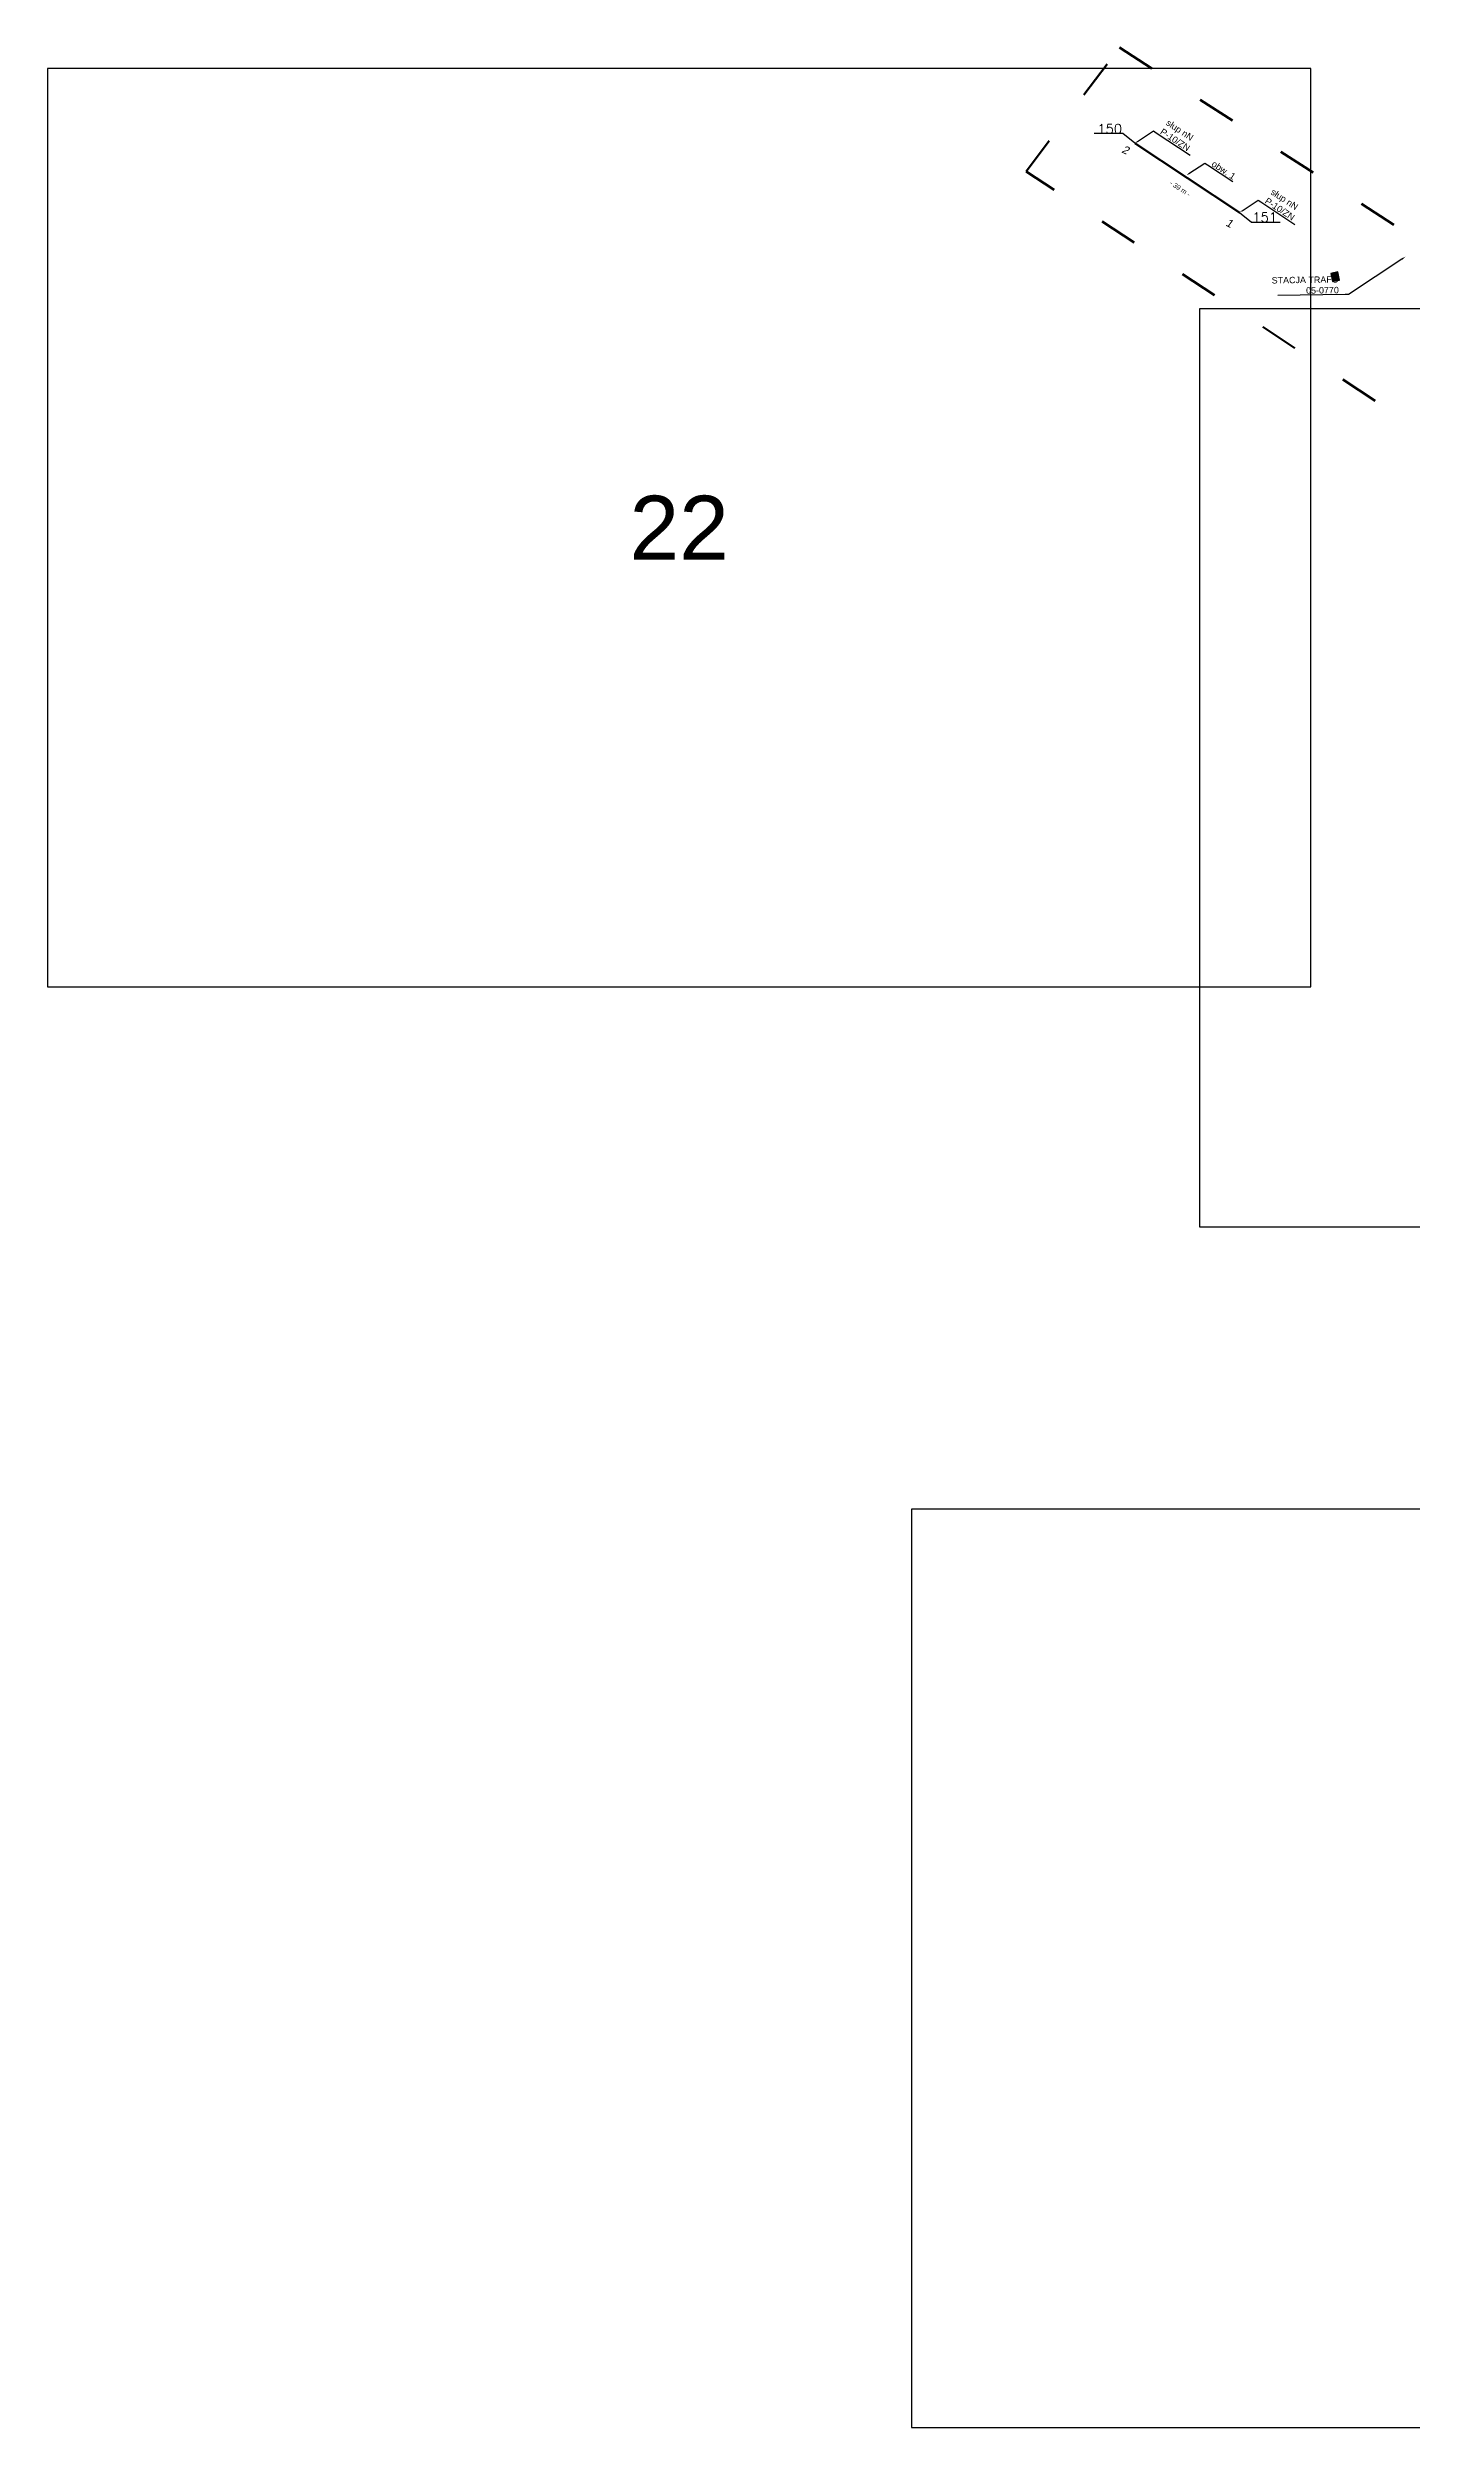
# Model space of a CAD drawing. Header units: metres. Extents: x 7540627 to 7542972, y 5787273 to 5789259.
# Drawn here: x 7540627 to 7541053, y 5788308 to 5789052 of the extents above; entities that cross this region are included whole.
import ezdxf
from ezdxf import colors
from ezdxf.entities.mleader import LeaderData, LeaderLine
from ezdxf.math import Vec2, Vec3

# ---------------------------------------------------------------- set-up
doc = ezdxf.new("R2010")
doc.units = ezdxf.units.M
doc.header["$MEASUREMENT"] = 0
doc.linetypes.add('ACAD_ISO03W100', pattern=[30, 12, -18])
for name, color, linetype, lineweight in [('!TELE', 30, 'Continuous', 40), ('!trafo', 6, 'ACAD_ISO03W100', 50), ('_numery slupow etap 4 cz. 2', 7, 'Continuous', 40)]:
    doc.layers.add(name, color=color, linetype=linetype, lineweight=lineweight)
for name, color, linetype in [('!wymiary', 7, 'Continuous'), ('_MM opisy', 7, 'Continuous'), ('_mm trafo', 3, 'Continuous'), ('makro-numeracja-punktow', 7, 'Continuous')]:
    doc.layers.add(name, color=color, linetype=linetype)
doc.layers.add('WT_arkusze', color=1, linetype='Continuous', plot=False)
doc.styles.add('GeodText', font='romans.shx')
doc.styles.get("Standard").update_dxf_attribs({"font": 'arial.ttf'})
doc.dimstyles.new('opis linie', dxfattribs={"dimtxt": 1.5, "dimasz": 2.5, "dimexe": 1.25, "dimexo": 0.625, "dimgap": 2.5, "dimtad": 4, "dimdec": 0, "dimtxsty": 'Standard', "dimcen": 2.5, "dimse1": 1, "dimse2": 1, "dimsd1": 1, "dimsd2": 1, "dimclrt": 256, "dimazin": 3, "dimtfac": 1, "dimtdec": 0, "dimtmove": 0, "dimatfit": 3, "dimtfill": 1})
doc.dimstyles.get("Standard").update_dxf_attribs({"dimtxt": 2.5, "dimasz": 2.5, "dimexe": 1.25, "dimexo": 0.625, "dimtad": 1, "dimtxsty": 'Standard', "dimcen": 2.5, "dimazin": 3, "dimtfac": 1, "dimtmove": 0, "dimatfit": 3})

# ---------------------------------------------------------------- blocks, each defined once
blk = doc.blocks.new('*D164')
at = {"layer": '!wymiary', "insert": (7540980.72, 5789007.68), "char_height": 1.5, "attachment_point": 5, "rotation": 326.5409, "bg_fill": 3, "box_fill_scale": 1.25, "bg_fill_color": 257, "bg_fill_transparency": 0}
blk.add_mtext('\\A1;- 39 m -', dxfattribs=at)
blk = doc.blocks.new('trafo')
at = {"layer": '_mm trafo'}
h = blk.add_hatch(color=256, dxfattribs=at)
h.dxf.hatch_style = 1
h.paths.add_polyline_path([(-1.15, 1.02), (-0.52, -1.51), (1.64, -0.96), (1.01, 1.59)])
at = {"layer": '_mm trafo', "flags": 128}
blk.add_lwpolyline([(-0.52, -1.52), (1.64, -0.96), (0.98, 1.58), (-1.17, 0.99), (-0.52, -1.52)], close=True, dxfattribs=at)

msp = doc.modelspace()

# ---------------------------------------------------------------- linework, layer by layer
at = {"layer": '!TELE'}
msp.add_lwpolyline([(7540966.58, 5789021.84), (7540999.3, 5789000.22)], dxfattribs=at)
at = {"layer": 'WT_arkusze'}
for points in [[(7540986.82, 5788683.31), (7541381.58, 5788683.31), (7541381.58, 5788970.14), (7540986.82, 5788970.14)], [(7540896.82, 5788308.31), (7541291.58, 5788308.31), (7541291.58, 5788595.14), (7540896.82, 5788595.14)]]:
    msp.add_lwpolyline(points, close=True, dxfattribs=at)

# ---------------------------------------------------------------- block references
at = {"rotation": 357.3066721443945}
msp.add_blockref('trafo', (7541028.9, 5788980.11), dxfattribs=at)

# ---------------------------------------------------------------- texts
at = {"layer": 'makro-numeracja-punktow', "lineweight": 30, "insert": (7540962.58, 5789024.84), "char_height": 3, "attachment_point": 9, "line_spacing_factor": 0.8, "style": 'GeodText'}
msp.add_mtext('150', dxfattribs=at)
at = {"layer": 'WT_arkusze', "insert": (7540824.2, 5788901.73), "char_height": 20, "attachment_point": 5}
msp.add_mtext('22', dxfattribs=at)

# ---------------------------------------------------------------- leaders
at = {"layer": '_mm trafo', "color": 3}
ml = msp.add_multileader_mtext('Standard', dxfattribs=at)
ml.set_content('STACJA TRAFO\\P05-0770', color=3)
ml.set_leader_properties()
ml.build(insert=Vec2(0, 0))
ml.multileader.update_dxf_attribs({"has_text_frame": 1, "text_left_attachment_type": 5, "text_right_attachment_type": 5, "dogleg_length": 1, "arrow_head_size": 1.5})
ctx = ml.context
ctx.base_point, ctx.char_height, ctx.arrow_head_size, ctx.plane_origin, ctx.plane_x_axis, ctx.plane_y_axis = Vec3(7541007.64, 5788974.21), 2, 1.5, Vec3(7541054.46, 5788955.65), Vec3(0.999891, 0.014731), Vec3(-0.014731, 0.999891)
ctx.left_attachment, ctx.right_attachment, ctx.text_align_type, ctx.attachment_type = 5, 5, 2, 2
notes = []
notes.append((ctx, [(0, (1, 1, 0), (7541033.34, 5788974.59), (-0.999891, -0.014731), 1, [(0, [(7541051.22, 5788986.46), (7541033.34, 5788974.59)], 0, [])])]))
ctx.mtext.insert, ctx.mtext.text_direction, ctx.mtext.rotation, ctx.mtext.alignment, ctx.mtext.flow_direction = Vec3(7541030.26, 5788980.32), Vec3(0.999891, 0.014731), 0.014731, 3, 5
for ctx, leaders in notes:
    for number, flags, end, landing, length, lines in leaders:
        leader = LeaderData()
        leader.index, (leader.has_last_leader_line, leader.has_dogleg_vector, leader.attachment_direction) = number, flags
        leader.last_leader_point, leader.dogleg_vector, leader.dogleg_length = Vec3(end), Vec3(landing), length
        for number, points, colour, breaks in lines:
            line = LeaderLine()
            line.index, line.vertices, line.color, line.breaks = number, Vec3.list(points), colors.encode_raw_color(colour), breaks
            leader.lines.append(line)
        ctx.leaders.append(leader)

# ---------------------------------------------------------------- next in the draw order: leaders
at = {"layer": '_MM opisy'}
ml = msp.add_multileader_mtext('Standard', dxfattribs=at)
ml.set_content('\\pxql;słup nN\\PP-10/ZN', color=256)
ml.set_leader_properties()
ml.build(insert=Vec2(0, 0))
ml.multileader.update_dxf_attribs({"has_text_frame": 1, "text_left_attachment_type": 5, "text_right_attachment_type": 5, "dogleg_length": 1, "arrow_head_size": 1})
ctx = ml.context
ctx.base_point, ctx.char_height, ctx.arrow_head_size, ctx.landing_gap_size, ctx.plane_origin, ctx.plane_x_axis, ctx.plane_y_axis = Vec3(7540973.21, 5789025.14), 2, 1, 1, Vec3(7540967.23, 5789019.71), Vec3(0.83428, -0.551342), Vec3(0.551342, 0.83428)
ctx.left_attachment, ctx.right_attachment = 5, 5
notes = []
notes.append((ctx, [(0, (1, 1, 0), (7540972.37, 5789025.69), (0.83428, -0.551342), 1, [(0, [(7540966.58, 5789021.84), (7540972.37, 5789025.69)], 0, [])])]))
ctx.mtext.insert, ctx.mtext.text_direction, ctx.mtext.rotation, ctx.mtext.flow_direction = Vec3(7540977.22, 5789029.4), Vec3(0.83428, -0.551342), 5.699214, 5
ctx.mtext.has_bg_fill, ctx.mtext.bg_color, ctx.mtext.bg_scale_factor, ctx.mtext.bg_transparency, ctx.mtext.use_window_bg_color = 1, -1023410175, 1, 0, 1
for ctx, leaders in notes:
    for number, flags, end, landing, length, lines in leaders:
        leader = LeaderData()
        leader.index, (leader.has_last_leader_line, leader.has_dogleg_vector, leader.attachment_direction) = number, flags
        leader.last_leader_point, leader.dogleg_vector, leader.dogleg_length = Vec3(end), Vec3(landing), length
        for number, points, colour, breaks in lines:
            line = LeaderLine()
            line.index, line.vertices, line.color, line.breaks = number, Vec3.list(points), colors.encode_raw_color(colour), breaks
            leader.lines.append(line)
        ctx.leaders.append(leader)

# ---------------------------------------------------------------- next in the draw order: dimensions: what is measured, and where the dimension line sits
at = {"layer": '!wymiary'}
dim = msp.add_aligned_dim(p1=(7540966.58, 5789021.84), p2=(7540999.3, 5789000.22), distance=-0.75, dimstyle='opis linie', dxfattribs=at)
dim.commit()
dim.dimension.update_dxf_attribs({"geometry": '*D164', "text_midpoint": (7540980.72, 5789007.68)})

# ---------------------------------------------------------------- next in the draw order: linework, layer by layer
at = {"layer": '!trafo', "color": 3}
msp.add_lwpolyline([(7540932.63, 5789012.97), (7540961.78, 5789051.72), (7541222.63, 5788883.28), (7541397.33, 5788776.82), (7541367.65, 5788727.36)], close=True, dxfattribs=at)

# ---------------------------------------------------------------- next in the draw order: texts
at = {"layer": '_numery slupow etap 4 cz. 2', "oblique": 10}
msp.add_text('2', height=2.5, rotation=334.2298, dxfattribs=at).set_placement((7540962.24, 5789019.07))

# ---------------------------------------------------------------- next in the draw order: leaders
at = {"layer": 'makro-numeracja-punktow', "lineweight": 30, "has_arrowhead": 0, "annotation_type": 0, "has_hookline": 1, "hookline_direction": 0, "text_width": 8.19, "horizontal_direction": (-1, 0, 0)}
msp.add_leader([(7540966.58, 5789021.84), (7540962.85, 5789024.84), (7540962.67, 5789024.84)], dimstyle='Standard', dxfattribs=at)

# ---------------------------------------------------------------- next in the draw order: leaders
at = {"layer": '_MM opisy'}
ml = msp.add_multileader_mtext('Standard', dxfattribs=at)
ml.set_content('\\pxql;słup nN\\PP-10/ZN', color=256)
ml.set_leader_properties()
ml.build(insert=Vec2(0, 0))
ml.multileader.update_dxf_attribs({"has_text_frame": 1, "text_left_attachment_type": 5, "text_right_attachment_type": 5, "dogleg_length": 1, "arrow_head_size": 1})
ctx = ml.context
ctx.base_point, ctx.char_height, ctx.arrow_head_size, ctx.landing_gap_size, ctx.plane_origin, ctx.plane_x_axis, ctx.plane_y_axis = Vec3(7541005.92, 5789003.52), 2, 1, 1, Vec3(7540999.95, 5788998.09), Vec3(0.83428, -0.551342), Vec3(0.551342, 0.83428)
ctx.left_attachment, ctx.right_attachment = 5, 5
notes = []
notes.append((ctx, [(0, (1, 1, 0), (7541005.09, 5789004.07), (0.83428, -0.551342), 1, [(0, [(7540999.3, 5789000.22), (7541005.09, 5789004.07)], 0, [])])]))
ctx.mtext.insert, ctx.mtext.text_direction, ctx.mtext.rotation, ctx.mtext.flow_direction = Vec3(7541009.94, 5789007.78), Vec3(0.83428, -0.551342), 5.699214, 5
ctx.mtext.has_bg_fill, ctx.mtext.bg_color, ctx.mtext.bg_scale_factor, ctx.mtext.bg_transparency, ctx.mtext.use_window_bg_color = 1, -1023410175, 1, 0, 1
for ctx, leaders in notes:
    for number, flags, end, landing, length, lines in leaders:
        leader = LeaderData()
        leader.index, (leader.has_last_leader_line, leader.has_dogleg_vector, leader.attachment_direction) = number, flags
        leader.last_leader_point, leader.dogleg_vector, leader.dogleg_length = Vec3(end), Vec3(landing), length
        for number, points, colour, breaks in lines:
            line = LeaderLine()
            line.index, line.vertices, line.color, line.breaks = number, Vec3.list(points), colors.encode_raw_color(colour), breaks
            leader.lines.append(line)
        ctx.leaders.append(leader)

# ---------------------------------------------------------------- next in the draw order: texts
at = {"layer": '_numery slupow etap 4 cz. 2', "oblique": 10}
msp.add_text('1', height=2.5, rotation=334.2298, dxfattribs=at).set_placement((7540994.73, 5788996.2))
at = {"layer": 'makro-numeracja-punktow', "lineweight": 30, "insert": (7541003.3, 5788997.22), "char_height": 3, "attachment_point": 7, "line_spacing_factor": 0.8, "style": 'GeodText'}
msp.add_mtext('151', dxfattribs=at)

# ---------------------------------------------------------------- next in the draw order: leaders
at = {"layer": '_MM opisy', "color": 1}
ml = msp.add_multileader_mtext('Standard', dxfattribs=at)
ml.set_content('\\pxql;obw. 1', color=1)
ml.set_leader_properties()
ml.build(insert=Vec2(0, 0))
ml.multileader.update_dxf_attribs({"has_text_frame": 1, "text_left_attachment_type": 5, "text_right_attachment_type": 5, "dogleg_length": 1, "arrow_head_size": 1})
ctx = ml.context
ctx.base_point, ctx.char_height, ctx.arrow_head_size, ctx.landing_gap_size, ctx.plane_origin, ctx.plane_x_axis, ctx.plane_y_axis = Vec3(7540989.27, 5789015.09), 2, 1, 1, Vec3(7540983.29, 5789009.66), Vec3(0.83428, -0.551342), Vec3(0.551342, 0.83428)
ctx.left_attachment, ctx.right_attachment = 5, 5
notes = []
notes.append((ctx, [(0, (1, 1, 0), (7540988.44, 5789015.64), (0.83428, -0.551342), 1, [(0, [(7540982.64, 5789011.79), (7540988.44, 5789015.64)], 0, [])])]))
ctx.mtext.insert, ctx.mtext.text_direction, ctx.mtext.rotation, ctx.mtext.flow_direction = Vec3(7540991.43, 5789016.55), Vec3(0.83428, -0.551342), 5.699214, 5
ctx.mtext.has_bg_fill, ctx.mtext.bg_color, ctx.mtext.bg_scale_factor, ctx.mtext.bg_transparency, ctx.mtext.use_window_bg_color = 1, -1023410175, 1, 0, 1
at = {"layer": 'makro-numeracja-punktow', "lineweight": 30, "has_arrowhead": 0, "annotation_type": 0, "has_hookline": 1, "hookline_direction": 0, "text_width": 8.19}
msp.add_leader([(7540999.3, 5789000.22), (7541003.03, 5788997.22), (7541003.21, 5788997.22)], dimstyle='Standard', dxfattribs=at)
for ctx, leaders in notes:
    for number, flags, end, landing, length, lines in leaders:
        leader = LeaderData()
        leader.index, (leader.has_last_leader_line, leader.has_dogleg_vector, leader.attachment_direction) = number, flags
        leader.last_leader_point, leader.dogleg_vector, leader.dogleg_length = Vec3(end), Vec3(landing), length
        for number, points, colour, breaks in lines:
            line = LeaderLine()
            line.index, line.vertices, line.color, line.breaks = number, Vec3.list(points), colors.encode_raw_color(colour), breaks
            leader.lines.append(line)
        ctx.leaders.append(leader)

# ---------------------------------------------------------------- next in the draw order: linework, layer by layer
at = {"layer": 'WT_arkusze'}
msp.add_lwpolyline([(7540626.82, 5788758.31), (7541021.58, 5788758.31), (7541021.58, 5789045.14), (7540626.82, 5789045.14)], close=True, dxfattribs=at)

doc.saveas('drawing.dxf')
